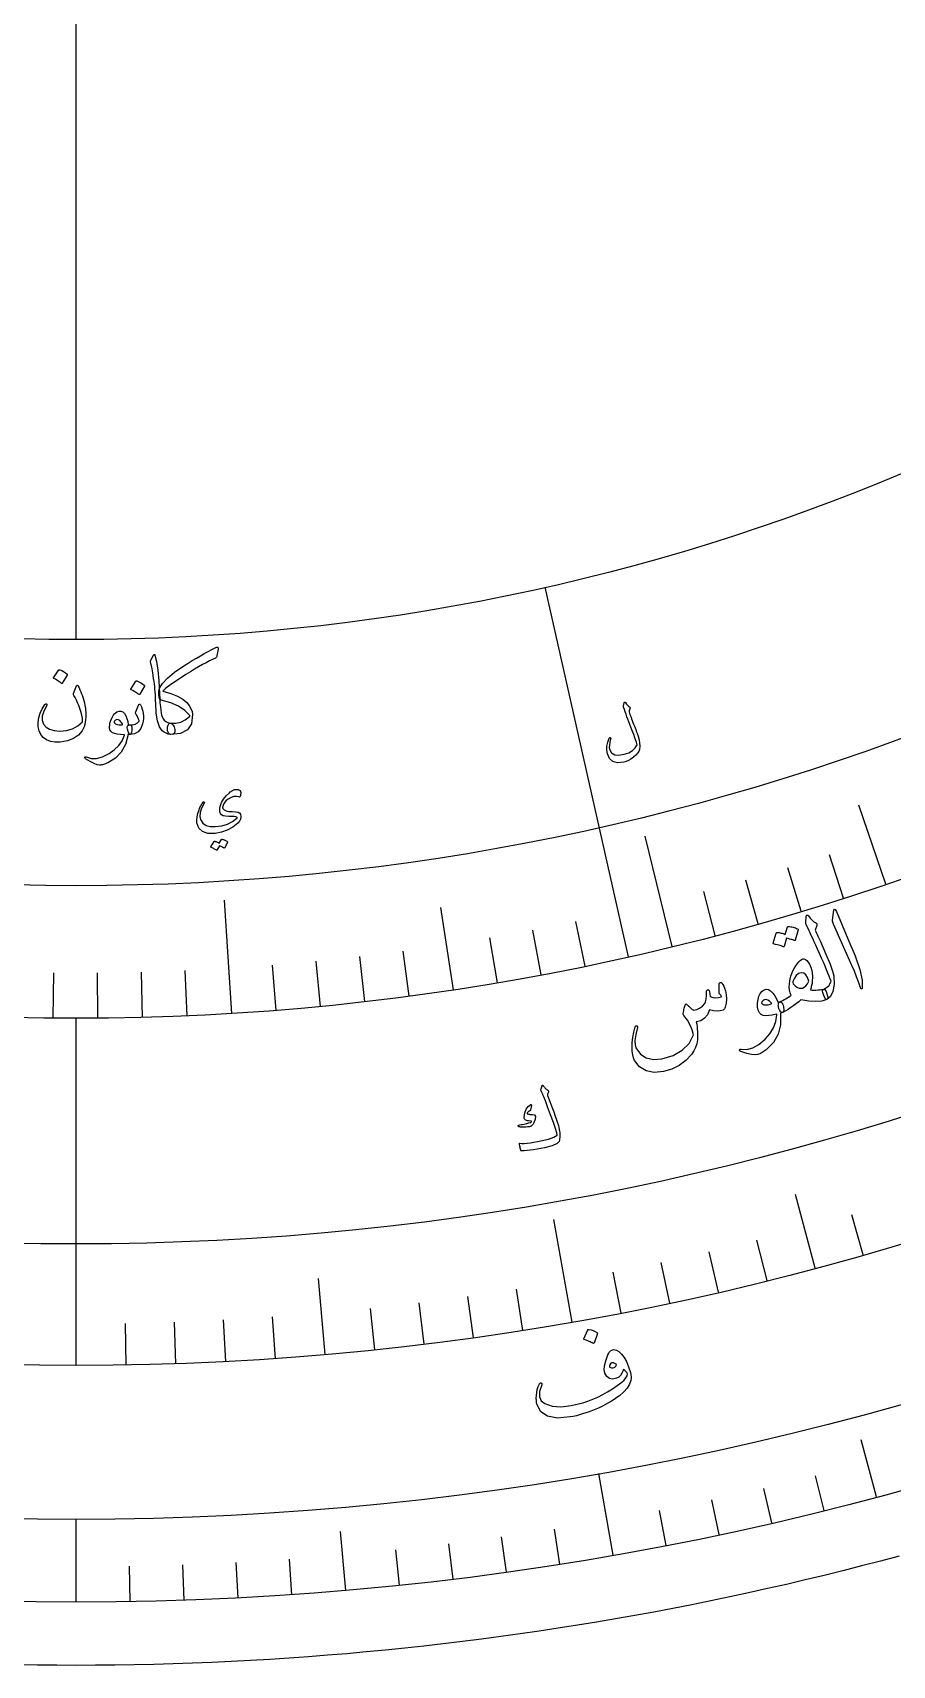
# Model space of a CAD drawing. Header units: millimetres. Extents: x -140 to 140, y -140 to 181.
# Drawn here: x -1.9 to 36.2, y -140 to -67.6 of the extents above; entities that cross this region are included whole.
import ezdxf

# ---------------------------------------------------------------- set-up
doc = ezdxf.new("R2010")
doc.units = ezdxf.units.MM
for name, color, linetype in [('CUT_OUTER', 1, 'Continuous'), ('ENGRAVE', 7, 'Continuous'), ('ENGRAVE_FINE', 8, 'Continuous'), ('TEXT', 5, 'Continuous')]:
    doc.layers.add(name, color=color, linetype=linetype)

msp = doc.modelspace()

# ---------------------------------------------------------------- linework, layer by layer
at = {"layer": 'CUT_OUTER'}
msp.add_lwpolyline([(36.5112, -135.1552), (35.6812, -135.3767), (34.8499, -135.5931), (34.0172, -135.8044), (33.1833, -136.0105), (32.3481, -136.2116), (31.5117, -136.4075), (30.6742, -136.5983), (29.8354, -136.7839), (28.9956, -136.9644), (28.1546, -137.1398), (27.3126, -137.3099), (26.4696, -137.4749), (25.6256, -137.6348), (24.7806, -137.7894), (23.9347, -137.9389), (23.0878, -138.0831), (22.2401, -138.2222), (21.3916, -138.3561), (20.5423, -138.4847), (19.6922, -138.6081), (18.8413, -138.7264), (17.9897, -138.8394), (17.1375, -138.9471), (16.2846, -139.0497), (15.4311, -139.147), (14.577, -139.239), (13.7224, -139.3259), (12.8673, -139.4074), (12.0116, -139.4838), (11.1555, -139.5548), (10.299, -139.6207), (9.4421, -139.6812), (8.5849, -139.7365), (7.7273, -139.7866), (6.8695, -139.8314), (6.0114, -139.8709), (5.153, -139.9051), (4.2945, -139.9341), (3.4358, -139.9578), (2.5769, -139.9763), (1.718, -139.9895), (0.859, -139.9974), (0, -140), (-0.859, -139.9974), (-1.718, -139.9895), (-2.5769, -139.9763)], dxfattribs=at)
at = {"layer": 'ENGRAVE'}
for points in [[(0, -94.5), (0, 94.5)], [(24.5125, -108.5672), (20.8125, -92.1797)], [(35.9251, -105.3427), (34.7321, -101.8445)], [(26.4382, -108.1144), (25.241, -103.2186)], [(6.8973, -111.0861), (6.585, -106.0558)], [(16.736, -110.0345), (16.1802, -106.3805)], [(0, -126.7), (0, -111.3)], [(32.7924, -122.3828), (31.9155, -119.1102)], [(22.0012, -124.7751), (21.199, -120.2253)], [(11.0426, -126.2179), (10.7473, -122.8428)], [(35.51, -132.525), (34.8306, -129.9895)], [(23.8245, -135.1156), (23.1864, -131.4965)], [(0, -137.2), (0, -133.525)], [(11.9578, -136.6779), (11.729, -134.0629)]]:
    msp.add_lwpolyline(points, dxfattribs=at)
for radius in [137.2, 137.2, 133.525, 126.7, 126.7, 121.31, 111.3, 111.3, 105.42, 94.5, 94.5]:
    msp.add_circle((0, 0), radius, dxfattribs=at)
at = {"layer": 'ENGRAVE_FINE'}
for points in [[(34.0486, -105.9641), (33.4319, -104.0447)], [(32.1611, -106.5521), (31.5786, -104.6221)], [(28.3553, -107.6275), (27.8417, -105.678)], [(30.2631, -107.1066), (29.715, -105.1666)], [(22.5788, -108.9857), (22.1698, -107.0116)], [(18.6899, -109.7195), (18.3514, -107.7322)], [(20.6377, -109.3699), (20.2639, -107.3889)], [(12.8124, -110.5601), (12.5803, -108.5575)], [(14.7766, -110.3147), (14.509, -108.3166)], [(-1.0181, -111.2953), (-0.9997, -109.2794)], [(0.9619, -111.2958), (0.9444, -109.2799)], [(2.9415, -111.2611), (2.8882, -109.2458)], [(4.9202, -111.1912), (4.8311, -109.1772)], [(8.8721, -110.9458), (8.7114, -108.9362)], [(10.844, -110.7705), (10.6476, -108.7641)], [(34.9233, -121.7919), (34.4139, -120.0154)], [(28.5013, -123.4527), (28.0856, -121.6521)], [(30.6515, -122.9365), (30.2044, -121.1434)], [(26.3424, -123.9313), (25.9582, -122.1237)], [(24.1755, -124.3722), (23.8229, -122.5581)], [(17.6332, -125.467), (17.376, -123.6369)], [(19.8202, -125.1401), (19.5312, -123.3149)], [(8.8381, -126.3914), (8.7092, -124.5479)], [(13.2438, -126.0059), (13.0506, -124.168)], [(15.4408, -125.7556), (15.2156, -123.9214)], [(2.2112, -126.6807), (2.179, -124.833)], [(4.4218, -126.6228), (4.3573, -124.7759)], [(6.631, -126.5264), (6.5342, -124.6809)], [(33.1917, -133.1246), (32.8107, -131.5964)], [(30.8633, -133.6836), (30.509, -132.1489)], [(26.179, -134.6792), (25.8785, -133.1332)], [(28.5255, -134.2019), (28.198, -132.6613)], [(21.4628, -135.5108), (21.2164, -133.9552)], [(16.7205, -136.1773), (16.5285, -134.6141)], [(19.0945, -135.8648), (18.8754, -134.3051)], [(9.5706, -136.8658), (9.4607, -135.2946)], [(14.3413, -136.4484), (14.1767, -134.882)], [(2.3945, -137.1791), (2.367, -135.6043)], [(4.7882, -137.1164), (4.7332, -135.5424)], [(7.1805, -137.012), (7.0981, -135.4391)]]:
    msp.add_lwpolyline(points, dxfattribs=at)
at = {"layer": 'TEXT'}
for points in [[(3.8414, -96.7927), (4.1958, -96.894), (4.4905, -97.0105), (4.7254, -97.1426), (4.9004, -97.2909), (5.0086, -97.4249), (5.0881, -97.5591), (5.1387, -97.6935), (5.1604, -97.8283), (5.118, -98.2297), (4.9415, -98.5103), (4.6305, -98.6693), (4.1856, -98.7055), (4.1536, -98.6985), (4.1246, -98.6795), (4.0988, -98.6486), (4.0761, -98.6056), (4.0547, -98.5439), (4.0436, -98.4848), (4.0427, -98.4281), (4.0522, -98.3741), (4.0761, -98.2971), (4.1028, -98.2438), (4.1323, -98.2141), (4.1645, -98.208), (4.4105, -98.2118), (4.6357, -98.1643), (4.8397, -98.0658), (5.0223, -97.9162), (5.0333, -97.9041), (5.0389, -97.8928), (5.0393, -97.8824), (5.0343, -97.8729), (4.8229, -97.6461), (4.5419, -97.4555), (4.1915, -97.3003), (3.7719, -97.1799), (3.7277, -97.1575), (3.6949, -97.1104), (3.6737, -97.0386), (3.6638, -96.942), (3.6635, -96.8563), (3.6694, -96.7792), (3.6815, -96.7109), (3.6997, -96.6511), (3.8238, -96.4452), (4.046, -96.2125), (4.3655, -95.9523), (4.7813, -95.6636), (4.9667, -95.5451), (5.1493, -95.4314), (5.3292, -95.3225), (5.5064, -95.2185), (5.6809, -95.1193), (5.8527, -95.025), (6.022, -94.9356), (6.1887, -94.8511), (6.2424, -94.8345), (6.278, -94.8405), (6.2955, -94.869), (6.2948, -94.9201), (6.2454, -95.2228), (6.2376, -95.2539), (6.2236, -95.2801), (6.2036, -95.3013), (6.1774, -95.3175), (6.0484, -95.3776), (5.9095, -95.4467), (5.7604, -95.5249), (5.6012, -95.612), (5.432, -95.7083), (5.2532, -95.814), (5.0646, -95.9291), (4.8661, -96.0534), (4.4947, -96.2929), (4.1996, -96.4954), (3.9816, -96.6619), (3.8414, -96.7927)], [(4.1693, -98.2078), (4.2452, -98.2336), (4.3051, -98.2897), (4.3492, -98.3762), (4.3774, -98.493), (4.3803, -98.5911), (4.3501, -98.6592), (4.2868, -98.6973), (4.1904, -98.7053), (4.0822, -98.6896), (3.9836, -98.6569), (3.8945, -98.607), (3.8151, -98.5401), (3.6966, -98.3688), (3.6092, -98.1102), (3.5529, -97.7643), (3.5274, -97.3314), (3.5241, -97.2), (3.5192, -97.0713), (3.5125, -96.9454), (3.5043, -96.8221), (3.4943, -96.7019), (3.4828, -96.5851), (3.4696, -96.4715), (3.4549, -96.3613), (3.4339, -96.2215), (3.4144, -96.0946), (3.3963, -95.9808), (3.3795, -95.88), (3.364, -95.7927), (3.35, -95.7197), (3.3374, -95.6608), (3.3261, -95.6161), (3.307, -95.5415), (3.2971, -95.4819), (3.2964, -95.4375), (3.305, -95.4081), (3.4312, -95.1854), (3.4497, -95.1622), (3.4659, -95.1556), (3.4798, -95.1658), (3.4915, -95.1927), (3.559, -95.4776), (3.6147, -95.8583), (3.6587, -96.3351), (3.6908, -96.9077), (3.7025, -97.1195), (3.7161, -97.3095), (3.7315, -97.4779), (3.7488, -97.6245), (3.768, -97.749), (3.789, -97.8513), (3.8119, -97.9312), (3.8365, -97.9888), (3.894, -98.0723), (3.9685, -98.1366), (4.0603, -98.1818), (4.1693, -98.2078)], [(-0.7729, -95.8463), (-0.767, -95.8404), (-0.7589, -95.8369), (-0.7484, -95.8358), (-0.7357, -95.8371), (-0.6456, -95.8751), (-0.5608, -95.9213), (-0.4812, -95.9757), (-0.4068, -96.0382), (-0.3995, -96.0477), (-0.3964, -96.0572), (-0.3973, -96.0667), (-0.4023, -96.0762), (-0.6234, -96.4354), (-0.6317, -96.4439), (-0.6422, -96.446), (-0.655, -96.4414), (-0.6701, -96.4303), (-0.6832, -96.4208), (-0.7038, -96.4064), (-0.732, -96.3872), (-0.7677, -96.3632), (-0.8115, -96.3344), (-0.864, -96.3008), (-0.9252, -96.2623), (-0.995, -96.2189), (-1.0043, -96.2117), (-1.0089, -96.2045), (-1.0088, -96.1974), (-1.0041, -96.1903)], [(0.087, -96.5607), (0.1263, -96.6406), (0.1645, -96.7242), (0.2016, -96.8112), (0.2376, -96.9018), (0.2719, -96.9966), (0.3039, -97.0961), (0.3337, -97.2003), (0.3611, -97.3093), (0.3849, -97.4178), (0.4033, -97.5255), (0.4165, -97.6322), (0.4243, -97.7382), (0.4268, -97.8435), (0.424, -97.9486), (0.4159, -98.0534), (0.4023, -98.1579), (0.3796, -98.2677), (0.3484, -98.3691), (0.3088, -98.4623), (0.2607, -98.5472), (0.0964, -98.7405), (-0.1206, -98.8877), (-0.3902, -98.9887), (-0.7123, -99.0429), (-0.9451, -99.0466), (-1.1487, -99.0139), (-1.3229, -98.9451), (-1.4676, -98.8402), (-1.5754, -98.7063), (-1.6484, -98.5504), (-1.6869, -98.3725), (-1.6909, -98.1726), (-1.6602, -97.9615), (-1.5997, -97.7592), (-1.5093, -97.5656), (-1.3893, -97.3806), (-1.3704, -97.3596), (-1.3523, -97.348), (-1.3349, -97.3458), (-1.3182, -97.3532), (-1.3027, -97.3682), (-1.2986, -97.389), (-1.3057, -97.4156), (-1.3242, -97.4479), (-1.4445, -97.6813), (-1.5057, -97.8923), (-1.5075, -98.0811), (-1.4493, -98.2476), (-1.3401, -98.382), (-1.1843, -98.4788), (-0.9817, -98.5379), (-0.7327, -98.5591), (-0.4314, -98.5315), (-0.163, -98.4538), (0.0722, -98.3262), (0.2739, -98.1489), (0.278, -98.1426), (0.281, -98.1334), (0.2827, -98.1213), (0.2833, -98.1062), (0.2761, -97.9873), (0.2505, -97.849), (0.2066, -97.6911), (0.1445, -97.5137), (0.1096, -97.4244), (0.0759, -97.3413), (0.0434, -97.2644), (0.0122, -97.1938), (-0.0181, -97.1296), (-0.0478, -97.0722), (-0.0769, -97.0217), (-0.1053, -96.9779), (-0.1188, -96.9551), (-0.1264, -96.9341), (-0.1281, -96.9148), (-0.124, -96.8973), (0.0168, -96.5465), (0.03, -96.526), (0.046, -96.5216), (0.065, -96.5331), (0.087, -96.5607)], [(2.6458, -96.3442), (2.6515, -96.3381), (2.6595, -96.3343), (2.67, -96.3329), (2.6829, -96.3337), (2.7747, -96.3684), (2.8615, -96.4116), (2.9435, -96.4631), (3.0205, -96.5229), (3.0281, -96.5322), (3.0316, -96.5416), (3.031, -96.5511), (3.0264, -96.5607), (2.8169, -96.9276), (2.809, -96.9364), (2.7984, -96.9388), (2.7854, -96.9347), (2.7698, -96.9242), (2.7563, -96.9151), (2.7351, -96.9015), (2.7061, -96.8833), (2.6694, -96.8606), (2.6243, -96.8334), (2.5703, -96.8016), (2.5075, -96.7653), (2.4358, -96.7245), (2.4262, -96.7176), (2.4214, -96.7106), (2.4212, -96.7035), (2.4257, -96.6963)], [(2.2861, -98.7677), (2.1825, -99.1605), (2.0002, -99.4913), (1.7387, -99.7597), (1.398, -99.9651), (1.3501, -99.9861), (1.3028, -100.0049), (1.2561, -100.0217), (1.2099, -100.0363), (1.1646, -100.0486), (1.1205, -100.0581), (1.0775, -100.065), (1.0357, -100.0691), (0.9313, -100.0556), (0.7927, -100.0038), (0.6202, -99.9134), (0.4139, -99.7844), (0.3917, -99.7658), (0.3787, -99.7478), (0.3747, -99.7303), (0.3797, -99.7134), (0.3912, -99.7003), (0.4062, -99.6943), (0.425, -99.6954), (0.4473, -99.7036), (0.6613, -99.7703), (0.9009, -99.7681), (1.1657, -99.6969), (1.455, -99.5565), (1.6899, -99.3942), (1.8826, -99.2043), (2.0333, -98.987), (2.1419, -98.7425), (2.1408, -98.7339), (2.138, -98.7272), (2.1334, -98.7222), (2.1271, -98.7191), (1.9621, -98.713), (1.8216, -98.6967), (1.7054, -98.6704), (1.6136, -98.634), (1.5422, -98.5764), (1.4968, -98.4959), (1.4774, -98.3925), (1.4838, -98.2661), (1.4862, -98.2493), (1.4892, -98.2322), (1.4928, -98.2148), (1.497, -98.1971), (1.5018, -98.1788), (1.5072, -98.1596), (1.5131, -98.1395), (1.5196, -98.1185), (1.5733, -97.9822), (1.6391, -97.8688), (1.7169, -97.7782), (1.8069, -97.7105), (1.8994, -97.6726), (1.9849, -97.6715), (2.0635, -97.7072), (2.1353, -97.7798), (2.1989, -97.8815), (2.2482, -98.0002), (2.2831, -98.1357), (2.3036, -98.2882), (2.313, -98.2879), (2.3221, -98.2872), (2.3308, -98.2863), (2.3393, -98.285), (2.3477, -98.2838), (2.3565, -98.2828), (2.3656, -98.2822), (2.3749, -98.2818), (2.4073, -98.2878), (2.4328, -98.3077), (2.4515, -98.3413), (2.4634, -98.3887), (2.4692, -98.441), (2.4696, -98.4941), (2.4647, -98.5479), (2.4544, -98.6024), (2.4403, -98.6505), (2.4242, -98.685), (2.4058, -98.7059), (2.3854, -98.7132), (2.2945, -98.7153), (2.2941, -98.7239), (2.2926, -98.7355), (2.2899, -98.7501), (2.2861, -98.7677)], [(2.6405, -97.7058), (2.7648, -97.4082), (2.7833, -97.3754), (2.8036, -97.3632), (2.8257, -97.3718), (2.8496, -97.401), (2.8947, -97.4894), (2.9306, -97.5819), (2.9572, -97.6785), (2.9745, -97.7792), (2.9821, -97.8847), (2.9798, -97.9955), (2.9676, -98.1116), (2.9454, -98.2331), (2.8725, -98.4387), (2.754, -98.5874), (2.59, -98.679), (2.3806, -98.7133), (2.356, -98.6988), (2.3301, -98.654), (2.303, -98.5791), (2.2745, -98.4739), (2.2658, -98.4175), (2.2662, -98.3709), (2.2758, -98.3342), (2.2945, -98.3074), (2.3098, -98.297), (2.3275, -98.29), (2.3477, -98.2866), (2.3703, -98.2866), (2.502, -98.2792), (2.6159, -98.2496), (2.7119, -98.1978), (2.7898, -98.1238), (2.7932, -98.1181), (2.7942, -98.1107), (2.7928, -98.1015), (2.7889, -98.0907), (2.7683, -98.0242), (2.7388, -97.9569), (2.7004, -97.8886), (2.6531, -97.8193), (2.6376, -97.793), (2.6303, -97.7653), (2.6313, -97.7363), (2.6405, -97.7058)], [(24.3114, -97.3049), (24.3143, -97.2942), (24.3194, -97.2858), (24.3267, -97.2797), (24.3361, -97.2759), (24.3463, -97.2752), (24.3559, -97.2783), (24.3649, -97.2852), (24.3732, -97.296), (24.4189, -97.3593), (24.4641, -97.4125), (24.5088, -97.4556), (24.5531, -97.4887), (24.5668, -97.5011), (24.574, -97.5177), (24.5746, -97.5383), (24.5686, -97.5631), (24.5639, -97.5754), (24.5594, -97.5874), (24.5553, -97.5988), (24.5514, -97.6098), (24.5478, -97.62), (24.5443, -97.6295), (24.541, -97.638), (24.5379, -97.6457), (24.533, -97.6596), (24.5309, -97.6752), (24.5316, -97.6926), (24.5352, -97.7116), (24.5521, -97.7637), (24.5713, -97.8203), (24.5929, -97.8814), (24.6169, -97.947), (24.643, -98.0171), (24.671, -98.0919), (24.7011, -98.1712), (24.7331, -98.2551), (24.7664, -98.3385), (24.797, -98.4171), (24.825, -98.4908), (24.8504, -98.5597), (24.8734, -98.6239), (24.8942, -98.6836), (24.9129, -98.7387), (24.9294, -98.7892), (24.9719, -98.9405), (24.9958, -99.0879), (25.0012, -99.2314), (24.9879, -99.3711), (24.9623, -99.4575), (24.911, -99.5444), (24.8338, -99.6314), (24.7308, -99.7188), (24.6152, -99.7984), (24.5037, -99.8619), (24.3964, -99.9091), (24.2933, -99.9401), (24.0231, -99.9676), (23.8123, -99.9144), (23.6613, -99.781), (23.57, -99.5675), (23.5442, -99.3983), (23.5491, -99.2256), (23.5846, -99.0492), (23.6506, -98.8691), (23.6563, -98.8582), (23.6632, -98.8507), (23.6713, -98.8465), (23.6806, -98.8457), (23.691, -98.847), (23.6995, -98.8501), (23.7059, -98.8549), (23.7102, -98.8613), (23.7147, -98.8714), (23.7168, -98.8817), (23.7164, -98.8922), (23.7137, -98.9028), (23.6763, -99.057), (23.6557, -99.1856), (23.652, -99.2887), (23.6654, -99.3661), (23.756, -99.5182), (23.8946, -99.6063), (24.0814, -99.6302), (24.316, -99.5897), (24.5184, -99.5162), (24.6821, -99.4206), (24.8071, -99.3029), (24.8932, -99.1634), (24.8774, -99.1105), (24.8575, -99.0489), (24.8337, -98.9788), (24.8059, -98.9001), (24.774, -98.8127), (24.7375, -98.7164), (24.6967, -98.6113), (24.6514, -98.4973), (24.6061, -98.3793), (24.562, -98.263), (24.5193, -98.1484), (24.4778, -98.0356), (24.4377, -97.9244), (24.3993, -97.8149), (24.3626, -97.7069), (24.3274, -97.6007), (24.2894, -97.4994), (24.287, -97.4873), (24.2859, -97.4758), (24.2861, -97.4647), (24.2877, -97.4542)], [(2.0453, -98.2418), (1.9936, -98.156), (1.9377, -98.0957), (1.8776, -98.061), (1.8132, -98.0519), (1.7751, -98.0627), (1.7412, -98.0793), (1.7116, -98.1017), (1.6863, -98.13), (1.6782, -98.145), (1.6773, -98.161), (1.6835, -98.1781), (1.6969, -98.1962), (1.7467, -98.2383), (1.8184, -98.2664), (1.9118, -98.2803), (2.0271, -98.2801), (2.0389, -98.2775), (2.0459, -98.2702), (2.0481, -98.2583), (2.0453, -98.2418)], [(7.2134, -101.4815), (7.1092, -101.4546), (6.9956, -101.4611), (6.8724, -101.501), (6.7395, -101.5743), (6.6564, -101.6411), (6.5885, -101.7188), (6.5359, -101.8073), (6.4985, -101.9068), (6.4954, -101.9264), (6.4962, -101.9465), (6.5011, -101.9672), (6.51, -101.9884), (6.5645, -102.0526), (6.652, -102.098), (6.7724, -102.1245), (6.9259, -102.1321), (7.0772, -102.1377), (7.1884, -102.1591), (7.2594, -102.1963), (7.2903, -102.2493), (7.3014, -102.3642), (7.2859, -102.4683), (7.2437, -102.5616), (7.1746, -102.6441), (6.9488, -102.8207), (6.7038, -102.9555), (6.4401, -103.0486), (6.1578, -103.0997), (5.846, -103.0965), (5.6086, -103.017), (5.446, -102.8619), (5.3581, -102.6315), (5.347, -102.5031), (5.3584, -102.3624), (5.392, -102.2095), (5.4479, -102.0443), (5.4679, -101.9981), (5.4886, -101.9535), (5.5099, -101.9104), (5.5319, -101.8688), (5.5547, -101.8286), (5.5786, -101.7895), (5.6035, -101.7515), (5.6294, -101.7147), (5.6435, -101.6992), (5.6566, -101.6926), (5.6686, -101.6947), (5.6794, -101.7055), (5.6859, -101.7194), (5.6881, -101.7336), (5.6859, -101.7479), (5.6795, -101.7625), (5.5612, -101.9788), (5.4944, -102.1716), (5.4792, -102.341), (5.5161, -102.487), (5.6179, -102.6374), (5.7611, -102.7395), (5.9458, -102.7931), (6.1717, -102.798), (6.4585, -102.7576), (6.714, -102.6824), (6.9382, -102.5727), (7.1309, -102.4285), (7.1422, -102.4167), (7.146, -102.4053), (7.1422, -102.3945), (7.131, -102.3842), (7.0869, -102.3666), (7.0118, -102.3544), (6.9056, -102.3473), (6.7684, -102.3454), (6.6284, -102.3375), (6.5204, -102.3124), (6.4443, -102.2701), (6.4002, -102.2107), (6.3771, -102.1391), (6.3672, -102.0631), (6.3705, -101.9827), (6.387, -101.898), (6.447, -101.7297), (6.5348, -101.5726), (6.6502, -101.4267), (6.7933, -101.2919), (6.8315, -101.2596), (6.8687, -101.2313), (6.9051, -101.2071), (6.9405, -101.1868), (6.9748, -101.1704), (7.0078, -101.1576), (7.0394, -101.1485), (7.0697, -101.143), (7.1899, -101.1458), (7.267, -101.1932), (7.3008, -101.2853), (7.2913, -101.4221), (7.2794, -101.4596), (7.2624, -101.482), (7.2404, -101.4893), (7.2134, -101.4815)], [(6.4465, -103.3608), (6.4503, -103.3566), (6.4558, -103.3539), (6.4629, -103.3526), (6.4718, -103.3529), (6.504, -103.3625), (6.5353, -103.3734), (6.5657, -103.3855), (6.5952, -103.3989), (6.624, -103.4137), (6.6523, -103.4301), (6.6801, -103.4481), (6.7074, -103.4677), (6.7129, -103.4739), (6.7155, -103.4807), (6.7154, -103.488), (6.7125, -103.4959), (6.5738, -103.7455), (6.5698, -103.749), (6.5635, -103.7494), (6.5551, -103.7467), (6.5445, -103.7411), (6.5371, -103.7357), (6.5251, -103.7284), (6.5086, -103.7193), (6.4876, -103.7082), (6.4618, -103.6951), (6.431, -103.6797), (6.3952, -103.662), (6.3545, -103.642), (6.2437, -103.8356), (6.2384, -103.8417), (6.2313, -103.8435), (6.2223, -103.8411), (6.2114, -103.8344), (6.2019, -103.8286), (6.1871, -103.82), (6.1669, -103.8085), (6.1412, -103.7942), (6.1098, -103.7771), (6.0721, -103.7571), (6.0282, -103.7343), (5.9782, -103.7087), (5.9729, -103.7043), (5.9704, -103.6997), (5.9708, -103.6949), (5.9739, -103.69), (6.1177, -103.4504), (6.1214, -103.4463), (6.1269, -103.4436), (6.1341, -103.4423), (6.1429, -103.4426), (6.1703, -103.4496), (6.1969, -103.458), (6.2228, -103.4678), (6.248, -103.4791), (6.2725, -103.4915), (6.2962, -103.505), (6.3193, -103.5196), (6.3415, -103.5351)], [(33.5968, -106.6104), (33.6147, -106.5005), (33.6427, -106.455), (33.6807, -106.474), (33.7287, -106.5574), (34.2426, -107.7758), (34.5571, -108.5238), (34.7687, -109.1339), (34.8763, -109.6066), (34.8796, -109.9418), (34.8704, -109.9722), (34.8594, -109.9904), (34.8468, -109.9965), (34.8325, -109.9905), (34.8187, -109.9783), (34.806, -109.9608), (34.7945, -109.938), (34.7842, -109.9099), (34.714, -109.688), (34.6292, -109.4559), (34.53, -109.2136), (34.4163, -108.961), (34.388, -108.8946), (34.3094, -108.7158), (34.1807, -108.4246), (34.0022, -108.0209), (33.5994, -107.1278), (33.5814, -107.0793), (33.5697, -107.033), (33.5641, -106.989), (33.5648, -106.9472)], [(32.3678, -107.0461), (32.3763, -106.9519), (32.3826, -106.8774), (32.3865, -106.8225), (32.3881, -106.7872), (32.3908, -106.7643), (32.3977, -106.7464), (32.4088, -106.7336), (32.4242, -106.7257), (32.4437, -106.7233), (32.462, -106.7283), (32.4791, -106.7406), (32.495, -106.7604), (32.5703, -106.8579), (32.6505, -106.9419), (32.7356, -107.0125), (32.8257, -107.0696), (32.8518, -107.0886), (32.8657, -107.1149), (32.8674, -107.1485), (32.8569, -107.1893), (32.7947, -107.3825), (32.8241, -107.4516), (32.853, -107.5193), (32.8816, -107.5857), (32.9098, -107.6508), (32.9376, -107.7147), (32.9651, -107.7772), (32.9921, -107.8385), (33.0188, -107.8985), (33.2657, -108.4538), (33.4472, -108.8914), (33.5627, -109.2115), (33.612, -109.4142), (33.6256, -109.8053), (33.5799, -110.1111), (33.4751, -110.3315), (33.3114, -110.4663), (33.3062, -110.4679), (33.301, -110.4694), (33.2958, -110.471), (33.2906, -110.4726), (33.2511, -110.4529), (33.2113, -110.3926), (33.1714, -110.2917), (33.1313, -110.1501), (33.1205, -110.0965), (33.1236, -110.0542), (33.1407, -110.0231), (33.1717, -110.0032), (33.295, -109.9376), (33.3897, -109.8572), (33.4559, -109.7623), (33.4937, -109.6528), (33.4565, -109.5465), (33.4112, -109.4265), (33.3579, -109.2928), (33.2966, -109.1454), (33.2279, -108.9848), (33.1522, -108.8116), (33.0696, -108.6257), (32.9801, -108.4272), (32.8939, -108.2316), (32.8159, -108.0559), (32.7461, -107.9001), (32.6845, -107.7644), (32.6317, -107.6484), (32.5884, -107.552), (32.5544, -107.4753), (32.5299, -107.4181), (32.3908, -107.1402), (32.3804, -107.1117), (32.3732, -107.0866), (32.369, -107.0647), (32.3678, -107.0461)], [(31.5566, -107.2488), (31.561, -107.2405), (31.5687, -107.2341), (31.5796, -107.2294), (31.5938, -107.2266), (31.649, -107.231), (31.7033, -107.2378), (31.7565, -107.2469), (31.8087, -107.2584), (31.8604, -107.2725), (31.9118, -107.2894), (31.9632, -107.3092), (32.0144, -107.3318), (32.0254, -107.3401), (32.0322, -107.3503), (32.0348, -107.3625), (32.0332, -107.3766), (31.9069, -107.8403), (31.9017, -107.8474), (31.8919, -107.8503), (31.8774, -107.849), (31.8582, -107.8434), (31.8443, -107.8372), (31.8224, -107.8295), (31.7925, -107.8203), (31.7546, -107.8096), (31.7083, -107.7971), (31.6531, -107.7827), (31.5892, -107.7663), (31.5165, -107.7478), (31.4125, -108.1084), (31.4063, -108.1204), (31.3956, -108.1259), (31.3802, -108.1252), (31.3602, -108.118), (31.3429, -108.1118), (31.3159, -108.1029), (31.2791, -108.0911), (31.2326, -108.0766), (31.1758, -108.0595), (31.1079, -108.0399), (31.0291, -108.0178), (30.9393, -107.9932), (30.9292, -107.9878), (30.9235, -107.981), (30.9222, -107.973), (30.9254, -107.9637), (31.0649, -107.5153), (31.0694, -107.507), (31.0771, -107.5006), (31.0881, -107.496), (31.1024, -107.4933), (31.1487, -107.4951), (31.1945, -107.4995), (31.2397, -107.5065), (31.2842, -107.5161), (31.3281, -107.528), (31.3712, -107.5418), (31.4135, -107.5576), (31.4551, -107.5754)], [(32.2386, -108.6612), (32.246, -108.6592), (32.2528, -108.6577), (32.2591, -108.6567), (32.2649, -108.6562), (32.2704, -108.6561), (32.2761, -108.6564), (32.2818, -108.657), (32.2876, -108.6579), (32.3574, -108.6879), (32.4211, -108.7373), (32.4788, -108.806), (32.5305, -108.8939), (32.6076, -109.0809), (32.6555, -109.2702), (32.6739, -109.4621), (32.6629, -109.6564), (32.6564, -109.7032), (32.6487, -109.7503), (32.6397, -109.7979), (32.6294, -109.8458), (32.6177, -109.8941), (32.6048, -109.9428), (32.5905, -109.9919), (32.575, -110.0413), (32.6618, -110.0448), (32.7452, -110.0461), (32.8251, -110.0453), (32.9017, -110.0422), (32.9746, -110.0367), (33.044, -110.0283), (33.1097, -110.0172), (33.1717, -110.0032), (33.1974, -110.0043), (33.2228, -110.0229), (33.2478, -110.0592), (33.2726, -110.1131), (33.3234, -110.2532), (33.3468, -110.3588), (33.3428, -110.4298), (33.3114, -110.4663), (33.0884, -110.5319), (32.8208, -110.557), (32.5091, -110.5412), (32.1535, -110.4843), (32.0629, -110.5637), (31.9599, -110.6467), (31.8443, -110.7332), (31.7162, -110.823), (31.5869, -110.9089), (31.4817, -110.9737), (31.4008, -111.0175), (31.3443, -111.0405), (31.3129, -111.0416), (31.2815, -111.0275), (31.2499, -110.998), (31.2183, -110.9531), (31.2036, -110.9266), (31.1912, -110.8993), (31.1811, -110.8715), (31.1733, -110.843), (31.1671, -110.814), (31.1618, -110.7848), (31.1576, -110.7553), (31.1543, -110.7255), (31.1551, -110.6687), (31.1652, -110.6247), (31.1844, -110.5935), (31.2129, -110.575), (31.2834, -110.5406), (31.3517, -110.5057), (31.4178, -110.4703), (31.4816, -110.4345), (31.5438, -110.3981), (31.605, -110.3608), (31.6653, -110.3228), (31.7246, -110.2839), (31.6815, -110.1708), (31.654, -110.0483), (31.642, -109.9165), (31.6453, -109.7754), (31.6602, -109.6582), (31.6833, -109.5421), (31.7147, -109.4271), (31.7542, -109.3131), (31.8026, -109.2001), (31.8604, -109.0877), (31.9276, -108.976), (32.0043, -108.8649), (32.0667, -108.7877), (32.1265, -108.728), (32.1838, -108.6859), (32.2386, -108.6612)], [(32.1697, -109.2756), (32.0513, -109.3177), (31.9501, -109.3974), (31.8661, -109.5146), (31.799, -109.6694), (31.7933, -109.7159), (31.8118, -109.7665), (31.8546, -109.8212), (31.9217, -109.8801), (32.0024, -109.9301), (32.0807, -109.9597), (32.1567, -109.969), (32.2302, -109.958), (32.304, -109.9227), (32.3756, -109.8606), (32.4447, -109.7719), (32.5115, -109.6565), (32.4529, -109.4861), (32.3764, -109.3659), (32.282, -109.2957), (32.1697, -109.2756)], [(28.5305, -109.782), (28.5336, -109.7569), (28.5409, -109.7377), (28.5526, -109.7242), (28.5685, -109.7166), (28.5908, -109.7136), (28.6112, -109.7166), (28.6297, -109.7257), (28.6464, -109.7408), (28.6927, -109.7981), (28.7347, -109.8732), (28.7725, -109.9661), (28.8059, -110.0768), (28.8424, -110.2624), (28.8537, -110.4448), (28.8398, -110.6241), (28.8006, -110.8002), (28.783, -110.8447), (28.7605, -110.8814), (28.7333, -110.9103), (28.7012, -110.9314), (28.5759, -110.9724), (28.433, -110.9852), (28.2724, -110.9697), (28.0945, -110.9259), (28.0081, -111.14), (27.8818, -111.2995), (27.7159, -111.4043), (27.5105, -111.4541), (27.5309, -111.5659), (27.5474, -111.6741), (27.5598, -111.7788), (27.5682, -111.88), (27.5727, -111.9783), (27.5735, -112.0744), (27.5706, -112.1684), (27.564, -112.2601), (27.5376, -112.4291), (27.4856, -112.5919), (27.4081, -112.7484), (27.3049, -112.8985), (27.0445, -113.1753), (26.7507, -113.3956), (26.4237, -113.5591), (26.0642, -113.6656), (25.6408, -113.7044), (25.2839, -113.6339), (24.9942, -113.4548), (24.7717, -113.1677), (24.7259, -113.0567), (24.6927, -112.9209), (24.6722, -112.7604), (24.6642, -112.5751), (24.6712, -112.3686), (24.6967, -112.1498), (24.7405, -111.9186), (24.8026, -111.675), (24.8084, -111.6592), (24.8171, -111.647), (24.8285, -111.6383), (24.8429, -111.633), (24.8579, -111.631), (24.8716, -111.6321), (24.8838, -111.6363), (24.8947, -111.6435), (24.9036, -111.6556), (24.9088, -111.6693), (24.9101, -111.6844), (24.9076, -111.7012), (24.8318, -112.0239), (24.794, -112.2838), (24.7945, -112.4807), (24.8338, -112.6148), (25.0339, -112.8853), (25.2934, -113.0564), (25.6123, -113.1275), (25.99, -113.0982), (26.493, -112.9476), (26.8943, -112.718), (27.1932, -112.4106), (27.3894, -112.0262), (27.3372, -111.817), (27.2487, -111.6042), (27.1241, -111.3877), (26.9636, -111.1675), (26.9449, -111.1457), (26.9326, -111.1252), (26.9269, -111.1059), (26.9277, -111.0877), (26.9416, -111.0226), (26.9551, -110.9615), (26.9681, -110.9042), (26.9806, -110.8509), (26.9929, -110.8021), (27.005, -110.7585), (27.017, -110.7201), (27.0289, -110.687), (27.0366, -110.6723), (27.0468, -110.6646), (27.0594, -110.664), (27.0744, -110.6703), (27.0826, -110.6759), (27.0945, -110.6848), (27.1098, -110.6969), (27.1288, -110.7123), (27.1506, -110.7312), (27.1748, -110.7536), (27.2011, -110.7797), (27.2298, -110.8093), (27.2872, -110.8657), (27.3336, -110.9055), (27.369, -110.9286), (27.3934, -110.935), (27.5317, -110.9129), (27.6614, -110.856), (27.7824, -110.7645), (27.8944, -110.6383), (27.928, -110.5647), (27.951, -110.4522), (27.9634, -110.3008), (27.965, -110.1104), (27.9652, -110.0924), (27.97, -110.0759), (27.9793, -110.0611), (27.9932, -110.0478), (28.0069, -110.0381), (28.0209, -110.0325), (28.0353, -110.0309), (28.05, -110.0333), (28.078, -110.0609), (28.1011, -110.1202), (28.1192, -110.2112), (28.1322, -110.3341), (28.2533, -110.3718), (28.376, -110.3854), (28.5002, -110.3749), (28.6257, -110.3403), (28.6142, -110.3027), (28.6014, -110.2731), (28.5871, -110.2514), (28.5715, -110.2378), (28.5545, -110.2255), (28.5427, -110.2119), (28.5361, -110.197), (28.5346, -110.1807)], [(31.2559, -111.1268), (31.2528, -111.5871), (31.1459, -112.0016), (30.9347, -112.3699), (30.6187, -112.6913), (30.5721, -112.7278), (30.5256, -112.7618), (30.479, -112.7934), (30.4325, -112.8225), (30.3862, -112.8487), (30.3405, -112.8716), (30.2953, -112.8912), (30.2506, -112.9075), (30.1323, -112.9221), (29.9657, -112.9043), (29.7508, -112.8537), (29.4881, -112.7703), (29.4586, -112.7561), (29.4392, -112.74), (29.4299, -112.722), (29.4307, -112.702), (29.4395, -112.6844), (29.4543, -112.6736), (29.4752, -112.6695), (29.5021, -112.6722), (29.7556, -112.6851), (30.0178, -112.6151), (30.2882, -112.4624), (30.5661, -112.2267), (30.7781, -111.9824), (30.9361, -111.7196), (31.0402, -111.4387), (31.0906, -111.1397), (31.087, -111.1306), (31.0819, -111.124), (31.0755, -111.1198), (31.0677, -111.1182), (30.8849, -111.158), (30.7261, -111.1797), (30.5912, -111.1834), (30.4802, -111.1693), (30.3856, -111.1263), (30.3131, -111.0507), (30.2626, -110.9426), (30.234, -110.8021), (30.232, -110.783), (30.2305, -110.7634), (30.2295, -110.7432), (30.2291, -110.7226), (30.2292, -110.7012), (30.2297, -110.6786), (30.2305, -110.6549), (30.2318, -110.63), (30.2523, -110.4652), (30.2925, -110.3222), (30.3525, -110.2008), (30.4322, -110.1012), (30.5231, -110.0335), (30.6166, -110.0082), (30.713, -110.0253), (30.8122, -110.0847), (30.9107, -110.1785), (30.9982, -110.2949), (31.0747, -110.4339), (31.1401, -110.5955), (31.1503, -110.5925), (31.1601, -110.5892), (31.1694, -110.5857), (31.1784, -110.5819), (31.1873, -110.5782), (31.1967, -110.5747), (31.2064, -110.5714), (31.2166, -110.5684), (31.2538, -110.5659), (31.2874, -110.5805), (31.3174, -110.6121), (31.3438, -110.6608), (31.3649, -110.7167), (31.3803, -110.7748), (31.39, -110.8352), (31.3941, -110.898), (31.3922, -110.9547), (31.3841, -110.9971), (31.3699, -111.0252), (31.3495, -111.039), (31.2504, -111.067), (31.2523, -111.0765), (31.2539, -111.0897), (31.2551, -111.1064), (31.2559, -111.1268)], [(30.8436, -110.6172), (30.7626, -110.5376), (30.6843, -110.4872), (30.6085, -110.4661), (30.5353, -110.4741), (30.4965, -110.4967), (30.464, -110.5245), (30.4378, -110.5575), (30.4179, -110.5957), (30.4133, -110.6144), (30.4168, -110.6322), (30.4285, -110.6492), (30.4483, -110.6654), (30.5148, -110.6975), (30.6014, -110.7081), (30.7079, -110.6971), (30.8343, -110.6644), (30.8466, -110.6582), (30.8522, -110.6483), (30.8512, -110.6346), (30.8436, -110.6172)], [(20.7204, -114.2944), (20.746, -114.3277), (20.772, -114.3589), (20.7986, -114.3879), (20.8257, -114.4149), (20.8535, -114.4398), (20.8822, -114.4625), (20.9118, -114.4831), (20.9423, -114.5015), (20.9548, -114.5126), (20.961, -114.5272), (20.9608, -114.5451), (20.9542, -114.5664), (20.9123, -114.6802), (20.9084, -114.6923), (20.9059, -114.7025), (20.9048, -114.7107), (20.905, -114.7168), (21.0112, -114.9841), (21.1055, -115.2259), (21.1879, -115.4423), (21.2583, -115.6332), (21.3164, -115.7985), (21.362, -115.9381), (21.3948, -116.0519), (21.4151, -116.14), (21.446, -116.3076), (21.4528, -116.3612), (21.457, -116.4156), (21.4588, -116.4706), (21.4579, -116.5264), (21.4544, -116.5828), (21.4478, -116.64), (21.4383, -116.698), (21.4258, -116.7568), (21.3372, -116.8567), (21.1189, -116.9531), (20.7709, -117.0452), (20.2932, -117.1319), (20.1428, -117.1526), (20.0031, -117.1677), (19.874, -117.1773), (19.7555, -117.1815), (19.7441, -117.1787), (19.7355, -117.1734), (19.7295, -117.1653), (19.7261, -117.1547), (19.7142, -117.1027), (19.7037, -117.0553), (19.6946, -117.0125), (19.6869, -116.9744), (19.6807, -116.9404), (19.6757, -116.9101), (19.672, -116.8837), (19.6696, -116.8609), (19.669, -116.848), (19.6723, -116.8402), (19.6796, -116.8374), (19.6908, -116.8397), (19.7752, -116.8504), (19.8818, -116.8506), (20.0104, -116.8403), (20.1612, -116.8195), (20.6087, -116.7411), (20.9548, -116.6576), (21.1995, -116.5699), (21.3429, -116.4785), (21.3236, -116.3745), (21.2678, -116.1892), (21.1756, -115.9225), (21.0473, -115.5746), (20.9163, -115.2266), (20.8164, -114.9635), (20.7473, -114.7854), (20.7089, -114.6923), (20.6976, -114.667), (20.687, -114.6433), (20.6771, -114.6212), (20.668, -114.6008), (20.6597, -114.5822), (20.6521, -114.5656), (20.6454, -114.5512), (20.6395, -114.5388), (20.6284, -114.5114), (20.6227, -114.4844), (20.6222, -114.4577), (20.6271, -114.4315), (20.6675, -114.2899), (20.6712, -114.2802), (20.6758, -114.2734), (20.6814, -114.2695), (20.6879, -114.2685), (20.6967, -114.2716), (20.7051, -114.2769), (20.713, -114.2845), (20.7204, -114.2944)], [(20.1692, -115.1274), (20.1757, -115.1271), (20.1816, -115.1287), (20.187, -115.1322), (20.1919, -115.1375), (20.1941, -115.1427), (20.1955, -115.1484), (20.1962, -115.1547), (20.1961, -115.1615), (20.1567, -115.3555), (20.1512, -115.3754), (20.1445, -115.3912), (20.1367, -115.4027), (20.1277, -115.41), (20.0872, -115.4296), (20.0537, -115.452), (20.0272, -115.4771), (20.0078, -115.505), (20.0053, -115.5182), (20.0139, -115.5304), (20.0338, -115.5415), (20.0649, -115.5515), (20.085, -115.5549), (20.1058, -115.5577), (20.127, -115.5599), (20.1489, -115.5616), (20.1715, -115.5627), (20.1952, -115.5632), (20.2198, -115.5631), (20.2454, -115.5624), (20.338, -115.5834), (20.3787, -115.6528), (20.3674, -115.7707), (20.304, -115.937), (20.2747, -115.9882), (20.2445, -116.0294), (20.2135, -116.0606), (20.1816, -116.0819), (20.145, -116.0964), (20.093, -116.1087), (20.0257, -116.1188), (19.9431, -116.1266), (19.9008, -116.1297), (19.8604, -116.1311), (19.8219, -116.1308), (19.7853, -116.1289), (19.7508, -116.1259), (19.7184, -116.1226), (19.6881, -116.119), (19.66, -116.1149), (19.642, -116.1085), (19.6284, -116.1), (19.6194, -116.0894), (19.6149, -116.0767), (19.6147, -116.0628), (19.6195, -116.0521), (19.6292, -116.0445), (19.6438, -116.0401), (19.6908, -116.0288), (19.7443, -116.0168), (19.8042, -116.0042), (19.8706, -115.9908), (19.9945, -115.9658), (20.0904, -115.9415), (20.1584, -115.918), (20.1983, -115.8954), (20.2032, -115.8904), (20.2052, -115.8845), (20.2045, -115.8778), (20.201, -115.8702), (20.1971, -115.8658), (20.1908, -115.8623), (20.182, -115.8596), (20.1707, -115.8578), (20.0677, -115.851), (20.0243, -115.8462), (19.9863, -115.8369), (19.9537, -115.8231), (19.9264, -115.8048), (19.9021, -115.7821), (19.8858, -115.7571), (19.8774, -115.7299), (19.8769, -115.7004), (19.9057, -115.4961), (19.9639, -115.3326), (20.0518, -115.2097), (20.1692, -115.1274)], [(22.7026, -125.1161), (22.7076, -125.1087), (22.7154, -125.1035), (22.7262, -125.1002), (22.7398, -125.099), (22.8417, -125.121), (22.9397, -125.1525), (23.0339, -125.1937), (23.1243, -125.2446), (23.1337, -125.2531), (23.1389, -125.2624), (23.1398, -125.2726), (23.1365, -125.2835), (22.9762, -125.7038), (22.9693, -125.7143), (22.9587, -125.7185), (22.9443, -125.7163), (22.9263, -125.7077), (22.9107, -125.7003), (22.8863, -125.6893), (22.853, -125.6748), (22.8108, -125.6568), (22.7592, -125.6353), (22.6976, -125.6105), (22.6259, -125.5823), (22.5441, -125.5507), (22.533, -125.545), (22.5268, -125.5384), (22.5254, -125.5309), (22.529, -125.5226)], [(23.7653, -126.0202), (23.8618, -125.9946), (23.9663, -126.0144), (24.0789, -126.0795), (24.1997, -126.1899), (24.3176, -126.3411), (24.4217, -126.5284), (24.5119, -126.7518), (24.5881, -127.0114), (24.6095, -127.1067), (24.6202, -127.1971), (24.6203, -127.2824), (24.6098, -127.3627), (24.5501, -127.5303), (24.4453, -127.6995), (24.2954, -127.87), (24.1, -128.0417), (23.9871, -128.1255), (23.8694, -128.2065), (23.7468, -128.2847), (23.6194, -128.3601), (23.4868, -128.4328), (23.3488, -128.5028), (23.2054, -128.5701), (23.0565, -128.6346), (22.9062, -128.6953), (22.7586, -128.7512), (22.6135, -128.8023), (22.4711, -128.8485), (22.3311, -128.8897), (22.193, -128.9256), (22.0568, -128.9562), (21.9227, -128.9815), (21.3539, -129.0304), (20.9177, -128.9523), (20.6148, -128.7484), (20.4451, -128.4198), (20.4289, -128.3398), (20.419, -128.2473), (20.4153, -128.1422), (20.418, -128.0247), (20.4319, -127.8937), (20.4595, -127.7645), (20.5005, -127.6369), (20.5552, -127.5109), (20.5639, -127.496), (20.5751, -127.4846), (20.5888, -127.4766), (20.6049, -127.4721), (20.6211, -127.4717), (20.6349, -127.4762), (20.6463, -127.4856), (20.6553, -127.4998), (20.6611, -127.5162), (20.663, -127.5319), (20.661, -127.5469), (20.6551, -127.5614), (20.5636, -127.8483), (20.5551, -128.0821), (20.6302, -128.2628), (20.7893, -128.3902), (21.1126, -128.497), (21.5017, -128.5267), (21.956, -128.4787), (22.4748, -128.3524), (22.6991, -128.2789), (22.9214, -128.1937), (23.1419, -128.0969), (23.3603, -127.9885), (23.5764, -127.8685), (23.7897, -127.7371), (24.0002, -127.5941), (24.2078, -127.4397), (24.3161, -127.3466), (24.3934, -127.2536), (24.4398, -127.1607), (24.4553, -127.0679), (24.4265, -127.0116), (24.3888, -126.9622), (24.3422, -126.9197), (24.2867, -126.884), (24.2807, -126.8829), (24.2745, -126.8876), (24.2682, -126.8981), (24.2617, -126.9145), (24.2126, -127.0429), (24.1492, -127.1445), (24.0716, -127.219), (23.9798, -127.2666), (23.8024, -127.3025), (23.6557, -127.2758), (23.5398, -127.1867), (23.4549, -127.0352), (23.4295, -126.8923), (23.4445, -126.7092), (23.4996, -126.4858), (23.5947, -126.2221), (23.6276, -126.1552), (23.667, -126.0992), (23.7129, -126.0542), (23.7653, -126.0202)], [(23.9518, -126.7108), (23.9657, -126.685), (23.9667, -126.6617), (23.9548, -126.6408), (23.9299, -126.6223), (23.8359, -126.5841), (23.7595, -126.5849), (23.7006, -126.6249), (23.6592, -126.704), (23.6561, -126.7265), (23.658, -126.7454), (23.665, -126.7608), (23.6772, -126.7727), (23.7546, -126.8039), (23.8262, -126.804), (23.8919, -126.773), (23.9518, -126.7108)]]:
    msp.add_lwpolyline(points, close=True, dxfattribs=at)

doc.saveas('drawing.dxf')
